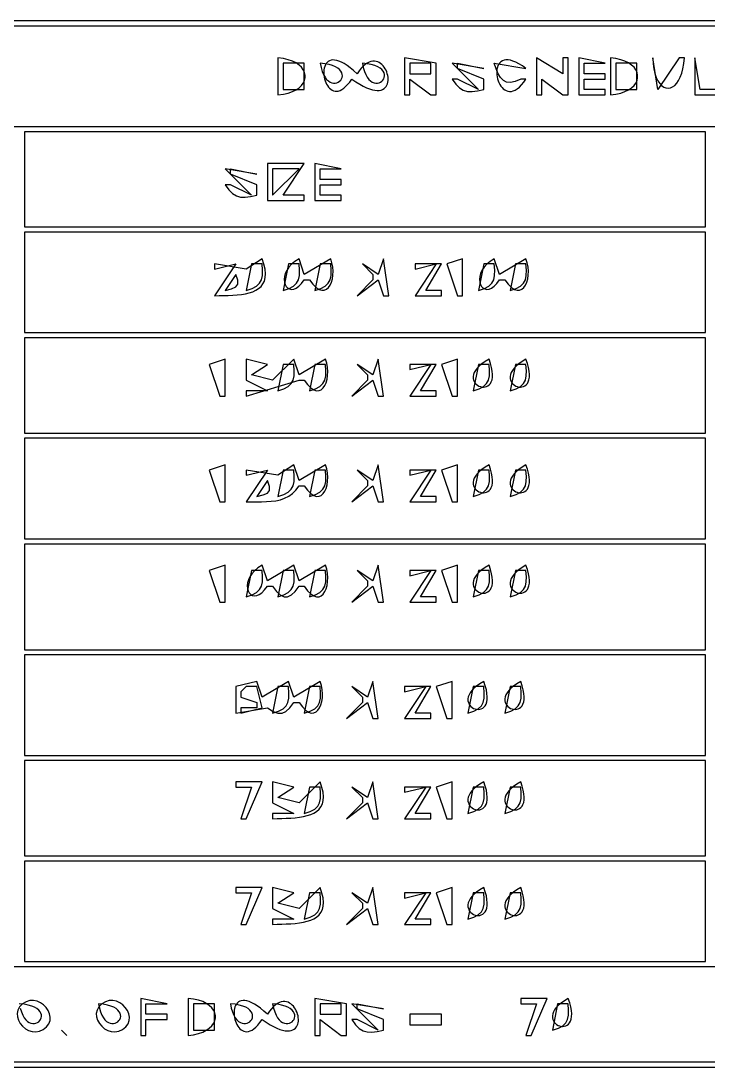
# Model space of a CAD drawing. Extents: x 0 to 2384, y 0 to 1684.
# Drawn here: x 1420.3 to 1550.5, y 1315 to 1513 of the extents above; entities that cross this region are included whole.
import ezdxf

# ---------------------------------------------------------------- set-up
doc = ezdxf.new("R2010")
doc.units = 0
doc.layers.add('C251', color=251, linetype='CONTINUOUS')
doc.layers.add('C7', color=7, linetype='CONTINUOUS')

msp = doc.modelspace()

# ---------------------------------------------------------------- linework, layer by layer
at = {"layer": 'C251'}
msp.add_lwpolyline([(1494, 1325), (1494, 1323), (1500, 1323), (1500, 1325), (1494, 1325)], dxfattribs=at)
at = {"layer": 'C7'}
for points in [[(1280, 1513), (1280, 1315), (1949, 1315), (1949, 1513), (1280, 1513)], [(1281, 1512), (1281, 1493), (1948, 1493), (1948, 1512), (1281, 1512)], [(1469, 1506), (1469, 1499), (1470.0304, 1499.1279), (1470.9463, 1499.336), (1471.7478, 1499.6149), (1472.4348, 1499.955), (1473.0072, 1500.347), (1473.4652, 1500.7814), (1473.8087, 1501.2489), (1474.0377, 1501.7399), (1474.1522, 1502.245), (1474.1522, 1502.7549), (1474.0377, 1503.26), (1473.8087, 1503.751), (1473.4652, 1504.2185), (1473.0072, 1504.6529), (1472.4348, 1505.0449), (1471.7478, 1505.385), (1470.9463, 1505.6639), (1470.0304, 1505.872), (1469, 1506)], [(1470, 1505), (1470, 1500), (1474, 1500), (1474, 1505), (1470, 1505)], [(1477, 1505), (1477.1741, 1504.1591), (1477.3912, 1503.4395), (1477.6447, 1502.8345), (1477.9277, 1502.3372), (1478.2335, 1501.9409), (1478.5552, 1501.6388), (1478.8862, 1501.4239), (1479.2195, 1501.2896), (1479.5486, 1501.2291), (1479.8664, 1501.2355), (1480.1664, 1501.3021), (1480.4417, 1501.422), (1480.6855, 1501.5885), (1480.891, 1501.7947), (1481.0516, 1502.0339), (1481.1603, 1502.2992), (1481.2105, 1502.5839), (1481.1954, 1502.8812), (1481.1081, 1503.1842), (1480.9419, 1503.4862), (1480.69, 1503.7803), (1480.3457, 1504.0599), (1479.9021, 1504.3179), (1479.3525, 1504.5478), (1478.6901, 1504.7426), (1477.9082, 1504.8956), (1477, 1505)], [(1483, 1502), (1483.779, 1501.4706), (1484.5048, 1501.024), (1485.1785, 1500.6557), (1485.8013, 1500.3618), (1486.3746, 1500.138), (1486.8994, 1499.9801), (1487.3771, 1499.884), (1487.8089, 1499.8455), (1488.1961, 1499.8604), (1488.5398, 1499.9246), (1488.8413, 1500.0338), (1489.1018, 1500.1839), (1489.3227, 1500.3707), (1489.505, 1500.5901), (1489.6501, 1500.8378), (1489.7591, 1501.1098), (1489.8334, 1501.4018), (1489.8741, 1501.7096), (1489.8825, 1502.0291), (1489.8598, 1502.3561), (1489.8073, 1502.6864), (1489.7262, 1503.0159), (1489.6177, 1503.3404), (1489.4831, 1503.6557), (1489.3236, 1503.9576), (1489.1404, 1504.2419), (1488.9348, 1504.5046), (1488.708, 1504.7413), (1488.4613, 1504.948), (1488.1958, 1505.1205), (1487.9129, 1505.2545), (1487.6137, 1505.346), (1487.2995, 1505.3907), (1486.9715, 1505.3844), (1486.631, 1505.3231), (1486.2791, 1505.2024), (1485.9172, 1505.0184), (1485.5465, 1504.7666), (1485.1682, 1504.4431), (1484.7835, 1504.0436), (1484.3937, 1503.5639), (1484, 1503), (1483.3228, 1503.6104), (1482.6888, 1504.1301), (1482.097, 1504.5636), (1481.5467, 1504.9154), (1481.037, 1505.1899), (1480.5669, 1505.3916), (1480.1358, 1505.525), (1479.7428, 1505.5946), (1479.3869, 1505.6048), (1479.0674, 1505.5602), (1478.7835, 1505.4653), (1478.5342, 1505.3244), (1478.3187, 1505.1422), (1478.1363, 1504.923), (1477.986, 1504.6714), (1477.867, 1504.3918), (1477.7784, 1504.0888), (1477.7195, 1503.7668), (1477.6894, 1503.4303), (1477.6872, 1503.0838), (1477.7121, 1502.7317), (1477.7632, 1502.3786), (1477.8398, 1502.029), (1477.9409, 1501.6872), (1478.0657, 1501.3578), (1478.2134, 1501.0453), (1478.3832, 1500.7542), (1478.5741, 1500.489), (1478.7854, 1500.254), (1479.0162, 1500.0539), (1479.2656, 1499.8931), (1479.5329, 1499.776), (1479.8171, 1499.7073), (1480.1175, 1499.6912), (1480.4331, 1499.7324), (1480.7632, 1499.8354), (1481.1069, 1500.0045), (1481.4634, 1500.2443), (1481.8318, 1500.5592), (1482.2112, 1500.9539), (1482.6009, 1501.4326), (1483, 1502)], [(1485, 1505), (1485.174, 1504.1591), (1485.3912, 1503.4395), (1485.6447, 1502.8345), (1485.9277, 1502.3372), (1486.2335, 1501.9409), (1486.5552, 1501.6388), (1486.8862, 1501.4239), (1487.2195, 1501.2896), (1487.5485, 1501.2291), (1487.8664, 1501.2355), (1488.1664, 1501.3021), (1488.4416, 1501.422), (1488.6854, 1501.5885), (1488.891, 1501.7947), (1489.0515, 1502.0339), (1489.1603, 1502.2992), (1489.2105, 1502.5839), (1489.1953, 1502.8812), (1489.108, 1503.1842), (1488.9418, 1503.4862), (1488.6899, 1503.7803), (1488.3456, 1504.0599), (1487.9021, 1504.3179), (1487.3525, 1504.5478), (1486.6901, 1504.7426), (1485.9082, 1504.8956), (1485, 1505)], [(1493, 1506), (1493, 1499), (1494, 1499), (1494, 1502), (1498, 1499), (1499, 1499), (1499, 1505), (1493, 1506)], [(1494, 1505), (1494, 1503), (1498, 1503), (1498, 1505), (1494, 1505)], [(1502, 1505), (1507, 1500), (1503, 1502), (1502, 1502), (1502.7171, 1501.0114), (1503.4118, 1500.3119), (1504.1257, 1499.8685), (1504.9, 1499.6485), (1505.7762, 1499.619), (1506.7957, 1499.7471), (1508, 1500), (1508, 1502), (1503, 1504), (1503, 1505), (1508, 1504), (1502, 1505)], [(1516, 1502), (1515, 1502), (1513.9539, 1501.5133), (1513.071, 1501.3215), (1512.3299, 1501.4002), (1511.709, 1501.725), (1511.1869, 1502.2717), (1510.7424, 1503.016), (1510.3538, 1503.9335), (1510, 1505), (1516, 1504), (1515.3082, 1504.4858), (1514.668, 1504.8777), (1514.0781, 1505.1812), (1513.5375, 1505.4016), (1513.0449, 1505.5443), (1512.5992, 1505.6147), (1512.1991, 1505.6182), (1511.8434, 1505.5603), (1511.5311, 1505.4462), (1511.2609, 1505.2815), (1511.0316, 1505.0715), (1510.8421, 1504.8215), (1510.6912, 1504.5371), (1510.5776, 1504.2235), (1510.5003, 1503.8863), (1510.458, 1503.5307), (1510.4495, 1503.1622), (1510.4737, 1502.7862), (1510.5295, 1502.4081), (1510.6155, 1502.0333), (1510.7306, 1501.6671), (1510.8737, 1501.3151), (1511.0435, 1500.9824), (1511.239, 1500.6747), (1511.4588, 1500.3972), (1511.7018, 1500.1554), (1511.9669, 1499.9546), (1512.2529, 1499.8003), (1512.5585, 1499.6979), (1512.8827, 1499.6527), (1513.2241, 1499.6702), (1513.5817, 1499.7557), (1513.9542, 1499.9146), (1514.3406, 1500.1524), (1514.7395, 1500.4744), (1515.1498, 1500.8861), (1515.5703, 1501.3928), (1516, 1502)], [(1518, 1506), (1518, 1499), (1519, 1499), (1519, 1502), (1523, 1499), (1524, 1499), (1524, 1506), (1523, 1506), (1523, 1503), (1518, 1506)], [(1526, 1506), (1526, 1499), (1531, 1499), (1531, 1500), (1527, 1500), (1527, 1502), (1531, 1502), (1531, 1503), (1527, 1503), (1527, 1505), (1531, 1505), (1526, 1506)], [(1532, 1506), (1532, 1499), (1533.0304, 1499.1279), (1533.9463, 1499.336), (1534.7477, 1499.6148), (1535.4347, 1499.955), (1536.0071, 1500.3469), (1536.4651, 1500.7814), (1536.8086, 1501.2488), (1537.0376, 1501.7398), (1537.1521, 1502.245), (1537.1521, 1502.7548), (1537.0376, 1503.26), (1536.8086, 1503.751), (1536.4652, 1504.2185), (1536.0072, 1504.6529), (1535.4347, 1505.0449), (1534.7478, 1505.385), (1533.9463, 1505.6639), (1533.0304, 1505.872), (1532, 1506)], [(1533, 1505), (1533, 1500), (1537, 1500), (1537, 1505), (1533, 1505)], [(1540, 1506), (1540.0746, 1504.9054), (1540.2179, 1503.9272), (1540.4223, 1503.0653), (1540.6804, 1502.3193), (1540.9847, 1501.6891), (1541.3276, 1501.1746), (1541.7018, 1500.7754), (1542.0997, 1500.4915), (1542.5138, 1500.3226), (1542.9367, 1500.2685), (1543.3608, 1500.3291), (1543.7787, 1500.504), (1544.183, 1500.7933), (1544.566, 1501.1965), (1544.9203, 1501.7136), (1545.2385, 1502.3444), (1545.513, 1503.0886), (1545.7365, 1503.946), (1545.9013, 1504.9166), (1546, 1506), (1545, 1506), (1541, 1500), (1540, 1506)], [(1548, 1506), (1548, 1499), (1553, 1499), (1553, 1500), (1549, 1500), (1548, 1506)], [(1421, 1492), (1421, 1474), (1550, 1474), (1550, 1492), (1421, 1492)], [(1459, 1485), (1464, 1480), (1460, 1482), (1459, 1482), (1459.7171, 1481.0114), (1460.4118, 1480.3119), (1461.1257, 1479.8686), (1461.9, 1479.6486), (1462.7762, 1479.619), (1463.7957, 1479.7471), (1465, 1480), (1465, 1482), (1460, 1484), (1460, 1485), (1465, 1484), (1459, 1485)], [(1467, 1486), (1467, 1479), (1474, 1479), (1474, 1480), (1470, 1480), (1474, 1486), (1467, 1486)], [(1468, 1485), (1468, 1480), (1473, 1485), (1468, 1485)], [(1476, 1486), (1476, 1479), (1481, 1479), (1481, 1480), (1477, 1480), (1477, 1482), (1481, 1482), (1481, 1483), (1477, 1483), (1477, 1485), (1481, 1485), (1476, 1486)], [(1421, 1473), (1421, 1454), (1550, 1454), (1550, 1473), (1421, 1473)], [(1457, 1467), (1457, 1466), (1461, 1467), (1457, 1461), (1457.8599, 1461.0176), (1458.7254, 1461.0358), (1459.5878, 1461.0614), (1460.4387, 1461.1012), (1461.2694, 1461.1619), (1462.0714, 1461.2502), (1462.8362, 1461.3731), (1463.5552, 1461.5372), (1464.2199, 1461.7493), (1464.8218, 1462.0161), (1465.3522, 1462.3446), (1465.8027, 1462.7413), (1466.1647, 1463.2131), (1466.4297, 1463.7668), (1466.5891, 1464.4091), (1466.6344, 1465.1468), (1466.5569, 1465.9866), (1466.3483, 1466.9354), (1466, 1468), (1463, 1466), (1457, 1467)], [(1474, 1464), (1475, 1464), (1475.6312, 1463.1582), (1476.2306, 1462.5596), (1476.7936, 1462.1846), (1477.3154, 1462.0136), (1477.7915, 1462.0271), (1478.217, 1462.2054), (1478.5872, 1462.529), (1478.8976, 1462.9784), (1479.1435, 1463.5339), (1479.32, 1464.176), (1479.4227, 1464.8851), (1479.4467, 1465.6416), (1479.3873, 1466.426), (1479.24, 1467.2186), (1479, 1468), (1474, 1465), (1473, 1468), (1472.2084, 1467.4952), (1471.5608, 1466.9481), (1471.0488, 1466.3729), (1470.6642, 1465.7837), (1470.3986, 1465.1947), (1470.2437, 1464.62), (1470.1913, 1464.0739), (1470.233, 1463.5704), (1470.3605, 1463.1238), (1470.5656, 1462.7482), (1470.8398, 1462.4578), (1471.175, 1462.2667), (1471.5627, 1462.1891), (1471.9948, 1462.2393), (1472.4628, 1462.4313), (1472.9586, 1462.7793), (1473.4737, 1463.2974), (1474, 1464)], [(1489, 1468), (1488, 1465), (1485, 1467), (1487, 1465), (1487, 1464), (1484, 1461), (1488, 1464), (1489, 1461), (1490, 1461), (1489, 1468)], [(1501, 1467), (1503, 1461), (1504, 1461), (1504, 1468), (1501, 1467)], [(1511, 1464), (1512, 1464), (1512.6312, 1463.1582), (1513.2306, 1462.5596), (1513.7936, 1462.1847), (1514.3154, 1462.0137), (1514.7915, 1462.0271), (1515.217, 1462.2055), (1515.5872, 1462.5291), (1515.8976, 1462.9785), (1516.1435, 1463.534), (1516.32, 1464.176), (1516.4227, 1464.8851), (1516.4467, 1465.6416), (1516.3873, 1466.426), (1516.24, 1467.2186), (1516, 1468), (1511, 1465), (1510, 1468), (1509.2084, 1467.4952), (1508.5608, 1466.9481), (1508.0488, 1466.3729), (1507.6641, 1465.7836), (1507.3986, 1465.1946), (1507.2437, 1464.62), (1507.1913, 1464.0738), (1507.233, 1463.5703), (1507.3605, 1463.1237), (1507.5655, 1462.7481), (1507.8398, 1462.4577), (1508.1749, 1462.2667), (1508.5627, 1462.1891), (1508.9948, 1462.2393), (1509.4628, 1462.4313), (1509.9586, 1462.7793), (1510.4737, 1463.2974), (1511, 1464)], [(1464, 1467), (1463, 1462), (1464.1352, 1462.3847), (1464.9695, 1462.8265), (1465.5421, 1463.3571), (1465.8922, 1464.0081), (1466.0591, 1464.8111), (1466.0819, 1465.7979), (1466, 1467), (1464, 1467)], [(1471, 1467), (1470, 1462), (1471.1351, 1462.3847), (1471.9694, 1462.8265), (1472.542, 1463.3571), (1472.8922, 1464.0081), (1473.0591, 1464.8112), (1473.0819, 1465.7979), (1473, 1467), (1471, 1467)], [(1477, 1467), (1476, 1462), (1477.1351, 1462.3847), (1477.9694, 1462.8265), (1478.542, 1463.3571), (1478.8922, 1464.0081), (1479.0591, 1464.8112), (1479.0819, 1465.7979), (1479, 1467), (1477, 1467)], [(1495, 1467), (1495, 1466), (1499, 1467), (1495, 1461), (1500, 1461), (1500, 1462), (1497, 1462), (1500, 1467), (1495, 1467)], [(1508, 1467), (1507, 1462), (1508.1351, 1462.3847), (1508.9694, 1462.8265), (1509.542, 1463.3571), (1509.8922, 1464.0081), (1510.0591, 1464.8112), (1510.0819, 1465.7979), (1510, 1467), (1508, 1467)], [(1514, 1467), (1513, 1462), (1514.1351, 1462.3847), (1514.9694, 1462.8265), (1515.542, 1463.3571), (1515.8922, 1464.0081), (1516.0591, 1464.8112), (1516.0819, 1465.7979), (1516, 1467), (1514, 1467)], [(1461, 1465), (1459, 1462), (1460.1797, 1462.2883), (1460.9983, 1462.6442), (1461.4271, 1463.156), (1461.4373, 1463.9118), (1461, 1465)], [(1421, 1453), (1421, 1435), (1550, 1435), (1550, 1453), (1421, 1453)], [(1456, 1448), (1458, 1442), (1459, 1442), (1459, 1449), (1456, 1448)], [(1463, 1449), (1463, 1445), (1467, 1443), (1463, 1443), (1463, 1442), (1473, 1445), (1474, 1445), (1474.6312, 1444.1582), (1475.2306, 1443.5596), (1475.7936, 1443.1847), (1476.3154, 1443.0137), (1476.7915, 1443.0271), (1477.217, 1443.2055), (1477.5872, 1443.5291), (1477.8976, 1443.9785), (1478.1435, 1444.534), (1478.32, 1445.176), (1478.4227, 1445.8851), (1478.4467, 1446.6416), (1478.3873, 1447.426), (1478.24, 1448.2186), (1478, 1449), (1473, 1446), (1472, 1449), (1468, 1445), (1464, 1446), (1467, 1448), (1463, 1449)], [(1470, 1448), (1469, 1443), (1470.1351, 1443.3847), (1470.9694, 1443.8265), (1471.542, 1444.3571), (1471.8922, 1445.0081), (1472.0591, 1445.8112), (1472.0819, 1446.7979), (1472, 1448), (1470, 1448)], [(1476, 1448), (1475, 1443), (1476.1351, 1443.3847), (1476.9694, 1443.8265), (1477.542, 1444.3571), (1477.8922, 1445.0081), (1478.0591, 1445.8112), (1478.0819, 1446.7979), (1478, 1448), (1476, 1448)], [(1488, 1449), (1487, 1446), (1484, 1448), (1486, 1446), (1486, 1445), (1483, 1442), (1487, 1445), (1488, 1442), (1489, 1442), (1488, 1449)], [(1494, 1448), (1494, 1447), (1498, 1448), (1494, 1442), (1499, 1442), (1499, 1443), (1496, 1443), (1499, 1448), (1494, 1448)], [(1500, 1448), (1502, 1442), (1503, 1442), (1503, 1449), (1500, 1448)], [(1507, 1448), (1506, 1443), (1507.1351, 1443.3847), (1507.9694, 1443.8265), (1508.542, 1444.3571), (1508.8922, 1445.0081), (1509.0591, 1445.8112), (1509.0819, 1446.7979), (1509, 1448), (1507, 1448)], [(1509, 1449), (1508.265, 1448.56), (1507.6473, 1448.1219), (1507.1397, 1447.6886), (1506.7353, 1447.2629), (1506.4269, 1446.8477), (1506.2075, 1446.4457), (1506.0701, 1446.0598), (1506.0075, 1445.6928), (1506.0128, 1445.3476), (1506.0788, 1445.0271), (1506.1985, 1444.7339), (1506.3649, 1444.471), (1506.5709, 1444.2413), (1506.8093, 1444.0475), (1507.0733, 1443.8925), (1507.3557, 1443.7791), (1507.6494, 1443.7101), (1507.9474, 1443.6884), (1508.2426, 1443.7169), (1508.528, 1443.7983), (1508.7965, 1443.9355), (1509.0411, 1444.1314), (1509.2547, 1444.3887), (1509.4302, 1444.7103), (1509.5606, 1445.099), (1509.6388, 1445.5577), (1509.6577, 1446.0892), (1509.6104, 1446.6963), (1509.4897, 1447.382), (1509.2886, 1448.1489), (1509, 1449)], [(1514, 1448), (1513, 1443), (1514.1351, 1443.3847), (1514.9694, 1443.8265), (1515.542, 1444.3571), (1515.8922, 1445.0081), (1516.0591, 1445.8112), (1516.0819, 1446.7979), (1516, 1448), (1514, 1448)], [(1516, 1449), (1515.265, 1448.56), (1514.6473, 1448.1219), (1514.1397, 1447.6886), (1513.7353, 1447.2629), (1513.4269, 1446.8477), (1513.2075, 1446.4457), (1513.0701, 1446.0598), (1513.0075, 1445.6928), (1513.0128, 1445.3476), (1513.0788, 1445.0271), (1513.1985, 1444.7339), (1513.3649, 1444.471), (1513.5709, 1444.2413), (1513.8093, 1444.0475), (1514.0733, 1443.8925), (1514.3557, 1443.7791), (1514.6494, 1443.7101), (1514.9474, 1443.6884), (1515.2426, 1443.7169), (1515.528, 1443.7983), (1515.7965, 1443.9355), (1516.0411, 1444.1314), (1516.2547, 1444.3887), (1516.4302, 1444.7103), (1516.5606, 1445.099), (1516.6388, 1445.5577), (1516.6577, 1446.0892), (1516.6104, 1446.6963), (1516.4897, 1447.382), (1516.2886, 1448.1489), (1516, 1449)], [(1421, 1434), (1421, 1415), (1550, 1415), (1550, 1434), (1421, 1434)], [(1456, 1428), (1458, 1422), (1459, 1422), (1459, 1429), (1456, 1428)], [(1463, 1428), (1463, 1427), (1467, 1428), (1463, 1422), (1463.9745, 1422.0099), (1464.9414, 1422.0063), (1465.8951, 1422.0063), (1466.8304, 1422.0272), (1467.7418, 1422.086), (1468.624, 1422.1998), (1469.4715, 1422.3859), (1470.2789, 1422.6614), (1471.0408, 1423.0434), (1471.7519, 1423.549), (1472.4068, 1424.1955), (1473, 1425), (1474, 1425), (1474.6312, 1424.1582), (1475.2306, 1423.5596), (1475.7936, 1423.1847), (1476.3154, 1423.0137), (1476.7915, 1423.0271), (1477.217, 1423.2055), (1477.5872, 1423.5291), (1477.8976, 1423.9785), (1478.1435, 1424.534), (1478.32, 1425.176), (1478.4227, 1425.8851), (1478.4467, 1426.6416), (1478.3873, 1427.426), (1478.24, 1428.2186), (1478, 1429), (1473, 1426), (1472, 1429), (1469, 1427), (1463, 1428)], [(1470, 1428), (1469, 1423), (1470.1351, 1423.3847), (1470.9694, 1423.8265), (1471.542, 1424.3571), (1471.8922, 1425.0081), (1472.0591, 1425.8112), (1472.0819, 1426.7979), (1472, 1428), (1470, 1428)], [(1476, 1428), (1475, 1423), (1476.1351, 1423.3847), (1476.9694, 1423.8265), (1477.542, 1424.3571), (1477.8922, 1425.0081), (1478.0591, 1425.8112), (1478.0819, 1426.7979), (1478, 1428), (1476, 1428)], [(1488, 1429), (1487, 1426), (1484, 1428), (1486, 1426), (1486, 1425), (1483, 1422), (1487, 1425), (1488, 1422), (1489, 1422), (1488, 1429)], [(1494, 1428), (1494, 1427), (1498, 1428), (1494, 1422), (1499, 1422), (1499, 1423), (1496, 1423), (1499, 1428), (1494, 1428)], [(1500, 1428), (1502, 1422), (1503, 1422), (1503, 1429), (1500, 1428)], [(1507, 1428), (1506, 1423), (1507.1351, 1423.3847), (1507.9694, 1423.8265), (1508.542, 1424.3571), (1508.8922, 1425.0081), (1509.0591, 1425.8112), (1509.0819, 1426.7979), (1509, 1428), (1507, 1428)], [(1509, 1429), (1508.265, 1428.56), (1507.6473, 1428.1219), (1507.1397, 1427.6886), (1506.7353, 1427.2629), (1506.4269, 1426.8477), (1506.2075, 1426.4457), (1506.0701, 1426.0598), (1506.0075, 1425.6928), (1506.0128, 1425.3476), (1506.0788, 1425.0271), (1506.1985, 1424.7339), (1506.3649, 1424.471), (1506.5709, 1424.2413), (1506.8093, 1424.0475), (1507.0733, 1423.8925), (1507.3557, 1423.7791), (1507.6494, 1423.7101), (1507.9474, 1423.6884), (1508.2426, 1423.7169), (1508.528, 1423.7983), (1508.7965, 1423.9355), (1509.0411, 1424.1314), (1509.2547, 1424.3887), (1509.4302, 1424.7103), (1509.5606, 1425.099), (1509.6388, 1425.5577), (1509.6577, 1426.0892), (1509.6104, 1426.6963), (1509.4897, 1427.382), (1509.2886, 1428.1489), (1509, 1429)], [(1514, 1428), (1513, 1423), (1514.1351, 1423.3847), (1514.9694, 1423.8265), (1515.542, 1424.3571), (1515.8922, 1425.0081), (1516.0591, 1425.8112), (1516.0819, 1426.7979), (1516, 1428), (1514, 1428)], [(1516, 1429), (1515.265, 1428.56), (1514.6473, 1428.1219), (1514.1397, 1427.6886), (1513.7353, 1427.2629), (1513.4269, 1426.8477), (1513.2075, 1426.4457), (1513.0701, 1426.0598), (1513.0075, 1425.6928), (1513.0128, 1425.3476), (1513.0788, 1425.0271), (1513.1985, 1424.7339), (1513.3649, 1424.471), (1513.5709, 1424.2413), (1513.8093, 1424.0475), (1514.0733, 1423.8925), (1514.3557, 1423.7791), (1514.6494, 1423.7101), (1514.9474, 1423.6884), (1515.2426, 1423.7169), (1515.528, 1423.7983), (1515.7965, 1423.9355), (1516.0411, 1424.1314), (1516.2547, 1424.3887), (1516.4302, 1424.7103), (1516.5606, 1425.099), (1516.6388, 1425.5577), (1516.6577, 1426.0892), (1516.6104, 1426.6963), (1516.4897, 1427.382), (1516.2886, 1428.1489), (1516, 1429)], [(1467, 1426), (1465, 1423), (1466.1797, 1423.2883), (1466.9983, 1423.6442), (1467.4271, 1424.156), (1467.4373, 1424.9118), (1467, 1426)], [(1421, 1414), (1421, 1394), (1550, 1394), (1550, 1414), (1421, 1414)], [(1456, 1409), (1458, 1403), (1459, 1403), (1459, 1410), (1456, 1409)], [(1467, 1406), (1468, 1406), (1468.7419, 1405.0149), (1469.4562, 1404.3582), (1470.1539, 1404.0298), (1470.8461, 1404.0298), (1471.5437, 1404.3582), (1472.258, 1405.0149), (1473, 1406), (1474, 1406), (1474.6312, 1405.1582), (1475.2306, 1404.5596), (1475.7936, 1404.1846), (1476.3154, 1404.0136), (1476.7915, 1404.0271), (1477.217, 1404.2054), (1477.5872, 1404.529), (1477.8976, 1404.9784), (1478.1435, 1405.5339), (1478.32, 1406.1759), (1478.4227, 1406.885), (1478.4467, 1407.6415), (1478.3873, 1408.4259), (1478.24, 1409.2186), (1478, 1410), (1473, 1407), (1472, 1410), (1467, 1407), (1466, 1410), (1465.2084, 1409.4952), (1464.5608, 1408.9481), (1464.0488, 1408.3729), (1463.6641, 1407.7836), (1463.3986, 1407.1946), (1463.2437, 1406.62), (1463.1913, 1406.0738), (1463.233, 1405.5703), (1463.3605, 1405.1237), (1463.5655, 1404.7481), (1463.8398, 1404.4577), (1464.1749, 1404.2667), (1464.5627, 1404.1891), (1464.9948, 1404.2393), (1465.4628, 1404.4313), (1465.9586, 1404.7793), (1466.4737, 1405.2974), (1467, 1406)], [(1488, 1410), (1487, 1407), (1484, 1409), (1486, 1407), (1486, 1406), (1483, 1403), (1487, 1406), (1488, 1403), (1489, 1403), (1488, 1410)], [(1500, 1409), (1502, 1403), (1503, 1403), (1503, 1410), (1500, 1409)], [(1509, 1410), (1508.265, 1409.56), (1507.6473, 1409.1219), (1507.1397, 1408.6886), (1506.7353, 1408.2629), (1506.4269, 1407.8477), (1506.2075, 1407.4457), (1506.0701, 1407.0598), (1506.0075, 1406.6928), (1506.0128, 1406.3476), (1506.0788, 1406.0271), (1506.1985, 1405.7339), (1506.3649, 1405.471), (1506.5709, 1405.2413), (1506.8093, 1405.0475), (1507.0733, 1404.8925), (1507.3557, 1404.7791), (1507.6494, 1404.7101), (1507.9474, 1404.6884), (1508.2426, 1404.7169), (1508.528, 1404.7983), (1508.7965, 1404.9355), (1509.0411, 1405.1314), (1509.2547, 1405.3887), (1509.4302, 1405.7103), (1509.5606, 1406.099), (1509.6388, 1406.5577), (1509.6577, 1407.0892), (1509.6104, 1407.6963), (1509.4897, 1408.382), (1509.2886, 1409.1489), (1509, 1410)], [(1516, 1410), (1515.265, 1409.56), (1514.6473, 1409.1219), (1514.1397, 1408.6886), (1513.7353, 1408.2629), (1513.4269, 1407.8477), (1513.2075, 1407.4457), (1513.0701, 1407.0598), (1513.0075, 1406.6928), (1513.0128, 1406.3476), (1513.0788, 1406.027), (1513.1985, 1405.7339), (1513.3649, 1405.471), (1513.5709, 1405.2413), (1513.8093, 1405.0475), (1514.0733, 1404.8924), (1514.3557, 1404.779), (1514.6494, 1404.7101), (1514.9474, 1404.6884), (1515.2426, 1404.7169), (1515.528, 1404.7983), (1515.7965, 1404.9355), (1516.0411, 1405.1313), (1516.2547, 1405.3886), (1516.4302, 1405.7102), (1516.5606, 1406.099), (1516.6388, 1406.5577), (1516.6577, 1407.0892), (1516.6104, 1407.6963), (1516.4897, 1408.3819), (1516.2886, 1409.1489), (1516, 1410)], [(1464, 1409), (1463, 1404), (1464.1352, 1404.3847), (1464.9695, 1404.8265), (1465.5421, 1405.3571), (1465.8922, 1406.0081), (1466.0591, 1406.8111), (1466.0819, 1407.7978), (1466, 1409), (1464, 1409)], [(1470, 1409), (1469, 1404), (1470.1351, 1404.3847), (1470.9694, 1404.8265), (1471.542, 1405.3571), (1471.8922, 1406.0081), (1472.0591, 1406.8111), (1472.0819, 1407.7979), (1472, 1409), (1470, 1409)], [(1476, 1409), (1475, 1404), (1476.1351, 1404.3847), (1476.9694, 1404.8265), (1477.542, 1405.3571), (1477.8922, 1406.0081), (1478.0591, 1406.8111), (1478.0819, 1407.7979), (1478, 1409), (1476, 1409)], [(1494, 1409), (1494, 1408), (1498, 1409), (1494, 1403), (1499, 1403), (1499, 1404), (1496, 1404), (1499, 1409), (1494, 1409)], [(1507, 1409), (1506, 1404), (1507.1351, 1404.3847), (1507.9694, 1404.8265), (1508.542, 1405.3571), (1508.8922, 1406.0081), (1509.0591, 1406.8111), (1509.0819, 1407.7979), (1509, 1409), (1507, 1409)], [(1514, 1409), (1513, 1404), (1514.1351, 1404.3847), (1514.9694, 1404.8265), (1515.542, 1405.3571), (1515.8922, 1406.0081), (1516.0591, 1406.8111), (1516.0819, 1407.7979), (1516, 1409), (1514, 1409)], [(1421, 1393), (1421, 1374), (1550, 1374), (1550, 1393), (1421, 1393)], [(1461, 1387), (1461, 1382), (1467, 1383), (1468.0966, 1382.3273), (1469.0115, 1381.9775), (1469.8021, 1381.9603), (1470.5255, 1382.2852), (1471.239, 1382.9619), (1472, 1384), (1473, 1384), (1473.6311, 1383.1582), (1474.2306, 1382.5596), (1474.7935, 1382.1846), (1475.3154, 1382.0136), (1475.7914, 1382.0271), (1476.2169, 1382.2054), (1476.5872, 1382.529), (1476.8976, 1382.9784), (1477.1434, 1383.5339), (1477.32, 1384.1759), (1477.4226, 1384.885), (1477.4466, 1385.6415), (1477.3873, 1386.4259), (1477.24, 1387.2186), (1477, 1388), (1472, 1385), (1471, 1388), (1466, 1385), (1465, 1388), (1461, 1387)], [(1487, 1388), (1486, 1385), (1483, 1387), (1485, 1385), (1485, 1384), (1482, 1381), (1486, 1384), (1487, 1381), (1488, 1381), (1487, 1388)], [(1499, 1387), (1501, 1381), (1502, 1381), (1502, 1388), (1499, 1387)], [(1508, 1388), (1507.265, 1387.56), (1506.6473, 1387.1219), (1506.1397, 1386.6886), (1505.7353, 1386.2629), (1505.4269, 1385.8477), (1505.2075, 1385.4457), (1505.0701, 1385.0598), (1505.0075, 1384.6928), (1505.0128, 1384.3476), (1505.0788, 1384.0271), (1505.1985, 1383.7339), (1505.3649, 1383.471), (1505.5709, 1383.2413), (1505.8093, 1383.0475), (1506.0733, 1382.8925), (1506.3557, 1382.7791), (1506.6494, 1382.7101), (1506.9474, 1382.6884), (1507.2426, 1382.7169), (1507.528, 1382.7983), (1507.7965, 1382.9355), (1508.0411, 1383.1314), (1508.2547, 1383.3887), (1508.4302, 1383.7103), (1508.5606, 1384.099), (1508.6388, 1384.5577), (1508.6577, 1385.0892), (1508.6104, 1385.6963), (1508.4897, 1386.382), (1508.2886, 1387.1489), (1508, 1388)], [(1515, 1388), (1514.265, 1387.56), (1513.6473, 1387.1219), (1513.1397, 1386.6886), (1512.7353, 1386.2629), (1512.4269, 1385.8477), (1512.2075, 1385.4457), (1512.0701, 1385.0598), (1512.0075, 1384.6928), (1512.0128, 1384.3476), (1512.0788, 1384.0271), (1512.1985, 1383.7339), (1512.3649, 1383.471), (1512.5709, 1383.2413), (1512.8093, 1383.0475), (1513.0733, 1382.8925), (1513.3557, 1382.7791), (1513.6494, 1382.7101), (1513.9474, 1382.6884), (1514.2426, 1382.7169), (1514.528, 1382.7983), (1514.7965, 1382.9355), (1515.0411, 1383.1314), (1515.2547, 1383.3887), (1515.4302, 1383.7103), (1515.5606, 1384.099), (1515.6388, 1384.5577), (1515.6577, 1385.0892), (1515.6104, 1385.6963), (1515.4897, 1386.382), (1515.2886, 1387.1489), (1515, 1388)], [(1463, 1387), (1462, 1386), (1462, 1385), (1465, 1384), (1465, 1383), (1462, 1383), (1462, 1382), (1466, 1383), (1465, 1387), (1463, 1387)], [(1469, 1387), (1468, 1382), (1469.1351, 1382.3847), (1469.9694, 1382.8266), (1470.542, 1383.3572), (1470.8922, 1384.0082), (1471.0591, 1384.8113), (1471.0819, 1385.798), (1471, 1387), (1469, 1387)], [(1475, 1387), (1474, 1382), (1475.1351, 1382.3847), (1475.9694, 1382.8265), (1476.542, 1383.3571), (1476.8922, 1384.0081), (1477.0591, 1384.8112), (1477.0819, 1385.7979), (1477, 1387), (1475, 1387)], [(1493, 1387), (1493, 1386), (1497, 1387), (1493, 1381), (1498, 1381), (1498, 1382), (1495, 1382), (1498, 1387), (1493, 1387)], [(1506, 1387), (1505, 1382), (1506.1351, 1382.3847), (1506.9694, 1382.8266), (1507.542, 1383.3572), (1507.8922, 1384.0082), (1508.0591, 1384.8113), (1508.0819, 1385.798), (1508, 1387), (1506, 1387)], [(1513, 1387), (1512, 1382), (1513.1351, 1382.3847), (1513.9694, 1382.8266), (1514.542, 1383.3572), (1514.8922, 1384.0082), (1515.0591, 1384.8113), (1515.0819, 1385.798), (1515, 1387), (1513, 1387)], [(1421, 1373), (1421, 1355), (1550, 1355), (1550, 1373), (1421, 1373)], [(1461, 1369), (1461, 1368), (1464, 1368), (1462, 1362), (1463, 1362), (1466, 1369), (1461, 1369)], [(1468, 1369), (1468, 1365), (1472, 1363), (1468, 1363), (1468, 1362), (1468.8585, 1362.0286), (1469.7225, 1362.0565), (1470.5835, 1362.0904), (1471.4328, 1362.1371), (1472.262, 1362.2034), (1473.0627, 1362.2961), (1473.8262, 1362.4221), (1474.5442, 1362.588), (1475.208, 1362.8008), (1475.8093, 1363.0671), (1476.3394, 1363.3939), (1476.7899, 1363.788), (1477.1523, 1364.256), (1477.4181, 1364.8049), (1477.5787, 1365.4414), (1477.6257, 1366.1724), (1477.5506, 1367.0046), (1477.3448, 1367.9449), (1477, 1369), (1473, 1365), (1469, 1366), (1472, 1368), (1468, 1369)], [(1487, 1369), (1486, 1366), (1483, 1368), (1485, 1366), (1485, 1365), (1482, 1362), (1486, 1365), (1487, 1362), (1488, 1362), (1487, 1369)], [(1499, 1368), (1501, 1362), (1502, 1362), (1502, 1369), (1499, 1368)], [(1508, 1369), (1507.265, 1368.56), (1506.6473, 1368.1219), (1506.1397, 1367.6886), (1505.7353, 1367.2629), (1505.4269, 1366.8477), (1505.2075, 1366.4457), (1505.0701, 1366.0598), (1505.0075, 1365.6928), (1505.0128, 1365.3476), (1505.0788, 1365.027), (1505.1985, 1364.7339), (1505.3649, 1364.471), (1505.5709, 1364.2413), (1505.8093, 1364.0475), (1506.0733, 1363.8924), (1506.3557, 1363.779), (1506.6494, 1363.7101), (1506.9474, 1363.6884), (1507.2426, 1363.7169), (1507.528, 1363.7983), (1507.7965, 1363.9355), (1508.0411, 1364.1313), (1508.2547, 1364.3886), (1508.4302, 1364.7102), (1508.5606, 1365.099), (1508.6388, 1365.5577), (1508.6577, 1366.0892), (1508.6104, 1366.6963), (1508.4897, 1367.3819), (1508.2886, 1368.1489), (1508, 1369)], [(1515, 1369), (1514.265, 1368.56), (1513.6473, 1368.1219), (1513.1397, 1367.6886), (1512.7353, 1367.2629), (1512.4269, 1366.8477), (1512.2075, 1366.4457), (1512.0701, 1366.0598), (1512.0075, 1365.6928), (1512.0128, 1365.3476), (1512.0788, 1365.027), (1512.1985, 1364.7339), (1512.3649, 1364.471), (1512.5709, 1364.2413), (1512.8093, 1364.0475), (1513.0733, 1363.8924), (1513.3557, 1363.779), (1513.6494, 1363.7101), (1513.9474, 1363.6884), (1514.2426, 1363.7169), (1514.528, 1363.7983), (1514.7965, 1363.9355), (1515.0411, 1364.1313), (1515.2547, 1364.3886), (1515.4302, 1364.7102), (1515.5606, 1365.099), (1515.6388, 1365.5577), (1515.6577, 1366.0892), (1515.6104, 1366.6963), (1515.4897, 1367.3819), (1515.2886, 1368.1489), (1515, 1369)], [(1475, 1368), (1474, 1363), (1475.1351, 1363.3847), (1475.9694, 1363.8265), (1476.542, 1364.3571), (1476.8922, 1365.0081), (1477.0591, 1365.8112), (1477.0819, 1366.7979), (1477, 1368), (1475, 1368)], [(1493, 1368), (1493, 1367), (1497, 1368), (1493, 1362), (1498, 1362), (1498, 1363), (1495, 1363), (1498, 1368), (1493, 1368)], [(1506, 1368), (1505, 1363), (1506.1351, 1363.3847), (1506.9694, 1363.8265), (1507.542, 1364.3571), (1507.8922, 1365.0081), (1508.0591, 1365.8112), (1508.0819, 1366.7979), (1508, 1368), (1506, 1368)], [(1513, 1368), (1512, 1363), (1513.1351, 1363.3847), (1513.9694, 1363.8265), (1514.542, 1364.3571), (1514.8922, 1365.0081), (1515.0591, 1365.8112), (1515.0819, 1366.7979), (1515, 1368), (1513, 1368)], [(1421, 1354), (1421, 1335), (1550, 1335), (1550, 1354), (1421, 1354)], [(1461, 1349), (1461, 1348), (1464, 1348), (1462, 1342), (1463, 1342), (1466, 1349), (1461, 1349)], [(1468, 1349), (1468, 1345), (1472, 1343), (1468, 1343), (1468, 1342), (1468.8586, 1342.0286), (1469.7226, 1342.0565), (1470.5835, 1342.0904), (1471.4328, 1342.1371), (1472.2621, 1342.2034), (1473.0627, 1342.2961), (1473.8263, 1342.4221), (1474.5442, 1342.588), (1475.2081, 1342.8008), (1475.8093, 1343.0671), (1476.3394, 1343.3939), (1476.7899, 1343.788), (1477.1523, 1344.256), (1477.4181, 1344.8049), (1477.5787, 1345.4414), (1477.6257, 1346.1724), (1477.5506, 1347.0046), (1477.3448, 1347.9449), (1477, 1349), (1473, 1345), (1469, 1346), (1472, 1348), (1468, 1349)], [(1487, 1349), (1486, 1346), (1483, 1348), (1485, 1346), (1485, 1345), (1482, 1342), (1486, 1345), (1487, 1342), (1488, 1342), (1487, 1349)], [(1499, 1348), (1501, 1342), (1502, 1342), (1502, 1349), (1499, 1348)], [(1508, 1349), (1507.265, 1348.56), (1506.6473, 1348.1219), (1506.1397, 1347.6886), (1505.7353, 1347.2629), (1505.4269, 1346.8477), (1505.2075, 1346.4457), (1505.0701, 1346.0598), (1505.0075, 1345.6928), (1505.0128, 1345.3476), (1505.0788, 1345.027), (1505.1985, 1344.7339), (1505.3649, 1344.471), (1505.5709, 1344.2413), (1505.8093, 1344.0475), (1506.0733, 1343.8924), (1506.3557, 1343.779), (1506.6494, 1343.7101), (1506.9474, 1343.6884), (1507.2426, 1343.7169), (1507.528, 1343.7983), (1507.7965, 1343.9355), (1508.0411, 1344.1313), (1508.2547, 1344.3886), (1508.4302, 1344.7102), (1508.5606, 1345.099), (1508.6388, 1345.5577), (1508.6577, 1346.0892), (1508.6104, 1346.6963), (1508.4897, 1347.3819), (1508.2886, 1348.1489), (1508, 1349)], [(1515, 1349), (1514.265, 1348.56), (1513.6473, 1348.1219), (1513.1397, 1347.6886), (1512.7353, 1347.2629), (1512.4269, 1346.8477), (1512.2075, 1346.4457), (1512.0701, 1346.0598), (1512.0075, 1345.6928), (1512.0128, 1345.3476), (1512.0788, 1345.027), (1512.1985, 1344.7339), (1512.3649, 1344.471), (1512.5709, 1344.2413), (1512.8093, 1344.0475), (1513.0733, 1343.8924), (1513.3557, 1343.779), (1513.6494, 1343.7101), (1513.9474, 1343.6884), (1514.2426, 1343.7169), (1514.528, 1343.7983), (1514.7965, 1343.9355), (1515.0411, 1344.1313), (1515.2547, 1344.3886), (1515.4302, 1344.7102), (1515.5606, 1345.099), (1515.6388, 1345.5577), (1515.6577, 1346.0892), (1515.6104, 1346.6963), (1515.4897, 1347.3819), (1515.2886, 1348.1489), (1515, 1349)], [(1475, 1348), (1474, 1343), (1475.1351, 1343.3847), (1475.9694, 1343.8266), (1476.542, 1344.3572), (1476.8922, 1345.0082), (1477.0591, 1345.8113), (1477.0819, 1346.798), (1477, 1348), (1475, 1348)], [(1493, 1348), (1493, 1347), (1497, 1348), (1493, 1342), (1498, 1342), (1498, 1343), (1495, 1343), (1498, 1348), (1493, 1348)], [(1506, 1348), (1505, 1343), (1506.1351, 1343.3847), (1506.9694, 1343.8266), (1507.542, 1344.3572), (1507.8922, 1345.0082), (1508.0591, 1345.8113), (1508.0819, 1346.798), (1508, 1348), (1506, 1348)], [(1513, 1348), (1512, 1343), (1513.1351, 1343.3847), (1513.9694, 1343.8266), (1514.542, 1344.3572), (1514.8922, 1345.0082), (1515.0591, 1345.8113), (1515.0819, 1346.798), (1515, 1348), (1513, 1348)], [(1281, 1334), (1281, 1316), (1948, 1316), (1948, 1334), (1281, 1334)], [(1420.6188, 1326.9537), (1420.0666, 1326.3946), (1419.7335, 1325.7814), (1419.5986, 1325.1373), (1419.6408, 1324.4854), (1419.8391, 1323.8488), (1420.1725, 1323.2507), (1420.6201, 1322.7142), (1421.1608, 1322.2625), (1421.7736, 1321.9187), (1422.4377, 1321.7059), (1423.1319, 1321.6474), (1423.8353, 1321.7662), (1424.527, 1322.0856)], [(1420.1741, 1326.1591), (1420.3912, 1325.4395), (1420.6447, 1324.8345), (1420.9277, 1324.3373), (1421.2335, 1323.941), (1421.5552, 1323.6388), (1421.8862, 1323.424), (1422.2195, 1323.2897), (1422.5486, 1323.2292), (1422.8664, 1323.2356), (1423.1664, 1323.3021), (1423.4417, 1323.422), (1423.6855, 1323.5885), (1423.891, 1323.7947), (1424.0516, 1324.0339), (1424.1603, 1324.2993), (1424.2105, 1324.584), (1424.1954, 1324.8812), (1424.1081, 1325.1842), (1423.9419, 1325.4862), (1423.69, 1325.7804), (1423.3457, 1326.0599), (1422.9021, 1326.3179), (1422.3525, 1326.5478), (1421.6901, 1326.7426), (1420.9082, 1326.8956), (1420, 1327)], [(1424.5269, 1322.0855), (1425.1756, 1322.6076), (1425.6016, 1323.1934), (1425.8248, 1323.8203), (1425.8652, 1324.4656), (1425.7428, 1325.1067), (1425.4777, 1325.721), (1425.0899, 1326.2858), (1424.5993, 1326.7785), (1424.026, 1327.1765), (1423.3899, 1327.4572), (1422.7112, 1327.5978), (1422.0097, 1327.5759), (1421.3056, 1327.3687), (1420.6188, 1326.9537)], [(1435.6188, 1326.9537), (1435.0666, 1326.3946), (1434.7335, 1325.7814), (1434.5986, 1325.1373), (1434.6408, 1324.4854), (1434.8391, 1323.8488), (1435.1725, 1323.2507), (1435.62, 1322.7142), (1436.1607, 1322.2625), (1436.7736, 1321.9187), (1437.4376, 1321.7059), (1438.1319, 1321.6474), (1438.8353, 1321.7662), (1439.527, 1322.0856)], [(1435, 1327), (1435.1741, 1326.1591), (1435.3912, 1325.4395), (1435.6447, 1324.8345), (1435.9277, 1324.3373), (1436.2335, 1323.941), (1436.5552, 1323.6388), (1436.8862, 1323.424), (1437.2195, 1323.2897), (1437.5486, 1323.2292), (1437.8664, 1323.2356), (1438.1664, 1323.3021), (1438.4417, 1323.422), (1438.6855, 1323.5885), (1438.891, 1323.7947), (1439.0516, 1324.0339), (1439.1603, 1324.2993), (1439.2105, 1324.584), (1439.1954, 1324.8812), (1439.1081, 1325.1842), (1438.9419, 1325.4862), (1438.69, 1325.7804), (1438.3457, 1326.0599), (1437.9021, 1326.3179), (1437.3525, 1326.5478), (1436.6901, 1326.7426), (1435.9082, 1326.8956), (1435, 1327)], [(1439.5269, 1322.0855), (1440.1756, 1322.6076), (1440.6016, 1323.1934), (1440.8248, 1323.8203), (1440.8652, 1324.4656), (1440.7429, 1325.1067), (1440.4778, 1325.721), (1440.0899, 1326.2858), (1439.5993, 1326.7786), (1439.026, 1327.1766), (1438.3899, 1327.4572), (1437.7112, 1327.5979), (1437.0097, 1327.5759), (1436.3056, 1327.3687), (1435.6188, 1326.9537)], [(1443, 1328), (1443, 1321), (1444, 1321), (1444, 1324), (1448, 1324), (1448, 1325), (1444, 1325), (1444, 1327), (1448, 1327), (1443, 1328)], [(1452, 1328), (1452, 1321), (1453.0304, 1321.1279), (1453.9463, 1321.336), (1454.7478, 1321.6149), (1455.4347, 1321.955), (1456.0072, 1322.347), (1456.4651, 1322.7814), (1456.8086, 1323.2489), (1457.0376, 1323.7399), (1457.1521, 1324.2451), (1457.152, 1324.7549), (1457.0375, 1325.2601), (1456.8086, 1325.7511), (1456.4651, 1326.2185), (1456.0071, 1326.653), (1455.4346, 1327.0449), (1454.7477, 1327.3851), (1453.9463, 1327.6639), (1453.0304, 1327.872), (1452, 1328)], [(1453, 1327), (1453, 1322), (1457, 1322), (1457, 1327), (1453, 1327)], [(1460, 1327), (1460.1741, 1326.1591), (1460.3912, 1325.4395), (1460.6447, 1324.8345), (1460.9277, 1324.3373), (1461.2335, 1323.941), (1461.5552, 1323.6388), (1461.8862, 1323.424), (1462.2195, 1323.2897), (1462.5486, 1323.2292), (1462.8664, 1323.2356), (1463.1664, 1323.3021), (1463.4417, 1323.422), (1463.6855, 1323.5885), (1463.891, 1323.7947), (1464.0516, 1324.0339), (1464.1603, 1324.2993), (1464.2105, 1324.584), (1464.1954, 1324.8812), (1464.1081, 1325.1842), (1463.9419, 1325.4862), (1463.69, 1325.7804), (1463.3457, 1326.0599), (1462.9021, 1326.3179), (1462.3525, 1326.5478), (1461.6901, 1326.7426), (1460.9082, 1326.8956), (1460, 1327)], [(1466, 1324), (1466.779, 1323.4706), (1467.5048, 1323.024), (1468.1785, 1322.6557), (1468.8014, 1322.3618), (1469.3746, 1322.138), (1469.8994, 1321.9801), (1470.3772, 1321.884), (1470.809, 1321.8455), (1471.1961, 1321.8604), (1471.5398, 1321.9246), (1471.8413, 1322.0338), (1472.1019, 1322.1839), (1472.3227, 1322.3707), (1472.505, 1322.5901), (1472.6501, 1322.8379), (1472.7592, 1323.1098), (1472.8334, 1323.4018), (1472.8742, 1323.7096), (1472.8826, 1324.0291), (1472.8599, 1324.3561), (1472.8074, 1324.6865), (1472.7263, 1325.016), (1472.6178, 1325.3404), (1472.4832, 1325.6557), (1472.3237, 1325.9576), (1472.1405, 1326.242), (1471.9349, 1326.5046), (1471.7081, 1326.7414), (1471.4614, 1326.9481), (1471.1959, 1327.1205), (1470.913, 1327.2546), (1470.6138, 1327.346), (1470.2996, 1327.3907), (1469.9716, 1327.3845), (1469.631, 1327.3231), (1469.2792, 1327.2025), (1468.9173, 1327.0184), (1468.5465, 1326.7667), (1468.1682, 1326.4431), (1467.7835, 1326.0436), (1467.3937, 1325.5639), (1467, 1325), (1466.3228, 1325.6104), (1465.6888, 1326.1301), (1465.097, 1326.5636), (1464.5467, 1326.9154), (1464.037, 1327.1898), (1463.5669, 1327.3915), (1463.1358, 1327.5249), (1462.7428, 1327.5945), (1462.3869, 1327.6048), (1462.0674, 1327.5602), (1461.7835, 1327.4652), (1461.5342, 1327.3243), (1461.3187, 1327.1421), (1461.1363, 1326.9229), (1460.986, 1326.6713), (1460.867, 1326.3918), (1460.7784, 1326.0887), (1460.7195, 1325.7667), (1460.6894, 1325.4302), (1460.6872, 1325.0837), (1460.7121, 1324.7317), (1460.7632, 1324.3786), (1460.8398, 1324.0289), (1460.9409, 1323.6871), (1461.0657, 1323.3578), (1461.2134, 1323.0453), (1461.3832, 1322.7542), (1461.5741, 1322.4889), (1461.7854, 1322.254), (1462.0162, 1322.0539), (1462.2656, 1321.8931), (1462.5329, 1321.776), (1462.8171, 1321.7072), (1463.1175, 1321.6912), (1463.4331, 1321.7324), (1463.7632, 1321.8354), (1464.1069, 1322.0045), (1464.4634, 1322.2443), (1464.8318, 1322.5592), (1465.2112, 1322.9539), (1465.6009, 1323.4326), (1466, 1324)], [(1468, 1327), (1468.1741, 1326.1591), (1468.3912, 1325.4395), (1468.6447, 1324.8345), (1468.9277, 1324.3373), (1469.2335, 1323.941), (1469.5552, 1323.6388), (1469.8862, 1323.424), (1470.2195, 1323.2897), (1470.5486, 1323.2292), (1470.8664, 1323.2356), (1471.1664, 1323.3021), (1471.4417, 1323.422), (1471.6855, 1323.5885), (1471.891, 1323.7947), (1472.0516, 1324.0339), (1472.1603, 1324.2993), (1472.2105, 1324.584), (1472.1954, 1324.8812), (1472.1081, 1325.1842), (1471.9419, 1325.4862), (1471.69, 1325.7804), (1471.3457, 1326.0599), (1470.9021, 1326.3179), (1470.3525, 1326.5478), (1469.6901, 1326.7426), (1468.9082, 1326.8956), (1468, 1327)], [(1476, 1328), (1476, 1321), (1477, 1321), (1477, 1324), (1481, 1321), (1482, 1321), (1482, 1327), (1476, 1328)], [(1477, 1327), (1477, 1325), (1481, 1325), (1481, 1327), (1477, 1327)], [(1483, 1327), (1488, 1322), (1484, 1324), (1483, 1324), (1483.7171, 1323.0114), (1484.4119, 1322.3119), (1485.1257, 1321.8686), (1485.9, 1321.6486), (1486.7762, 1321.619), (1487.7957, 1321.7471), (1489, 1322), (1489, 1324), (1484, 1326), (1484, 1327), (1489, 1326), (1483, 1327)], [(1515, 1328), (1515, 1327), (1518, 1327), (1516, 1321), (1517, 1321), (1520, 1328), (1515, 1328)], [(1522, 1327), (1521, 1322), (1522.1351, 1322.3847), (1522.9694, 1322.8266), (1523.542, 1323.3572), (1523.8922, 1324.0082), (1524.0591, 1324.8113), (1524.0819, 1325.798), (1524, 1327), (1522, 1327)], [(1524, 1328), (1523.265, 1327.56), (1522.6473, 1327.1219), (1522.1397, 1326.6886), (1521.7353, 1326.2629), (1521.4269, 1325.8477), (1521.2075, 1325.4457), (1521.0701, 1325.0598), (1521.0075, 1324.6928), (1521.0128, 1324.3476), (1521.0788, 1324.0271), (1521.1985, 1323.7339), (1521.3649, 1323.471), (1521.5709, 1323.2413), (1521.8093, 1323.0475), (1522.0733, 1322.8925), (1522.3557, 1322.7791), (1522.6494, 1322.7101), (1522.9474, 1322.6884), (1523.2426, 1322.7169), (1523.528, 1322.7983), (1523.7965, 1322.9355), (1524.0411, 1323.1314), (1524.2547, 1323.3887), (1524.4302, 1323.7103), (1524.5606, 1324.099), (1524.6388, 1324.5577), (1524.6577, 1325.0892), (1524.6104, 1325.6963), (1524.4897, 1326.382), (1524.2886, 1327.1489), (1524, 1328)], [(1428, 1322), (1429, 1321), (1428, 1322)]]:
    msp.add_lwpolyline(points, dxfattribs=at)

doc.saveas('drawing.dxf')
